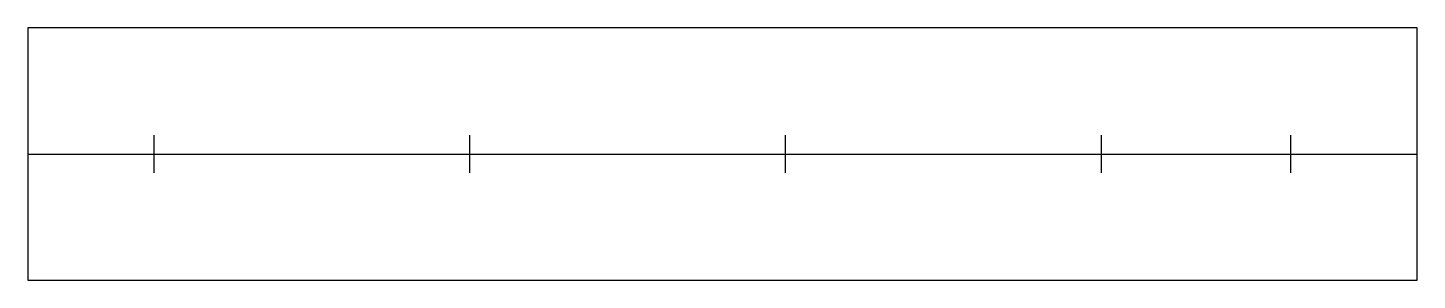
# Model space of a CAD drawing. Header units: metres. Extents: x 0 to 220, y 0 to 40.
import ezdxf

# ---------------------------------------------------------------- set-up
doc = ezdxf.new("R2010")
doc.units = ezdxf.units.M
for name, color, linetype in [('CENTER', 5, 'Continuous'), ('GUIDE', 3, 'Continuous'), ('OUTER', 7, 'Continuous')]:
    doc.layers.add(name, color=color, linetype=linetype)

msp = doc.modelspace()

# ---------------------------------------------------------------- linework, layer by layer
at = {"layer": 'CENTER'}
msp.add_line((0, 20), (220, 20), dxfattribs=at)
at = {"layer": 'GUIDE'}
for p, q in [((20, 17), (20, 23)), ((70, 17), (70, 23)), ((120, 17), (120, 23)), ((170, 17), (170, 23)), ((200, 17), (200, 23)), ((17, 20), (23, 20)), ((67, 20), (73, 20)), ((117, 20), (123, 20)), ((167, 20), (173, 20)), ((197, 20), (203, 20))]:
    msp.add_line(p, q, dxfattribs=at)
at = {"layer": 'OUTER'}
msp.add_lwpolyline([(0, 0), (220, 0), (220, 40), (0, 40), (0, 0)], dxfattribs=at)

doc.saveas('drawing.dxf')
